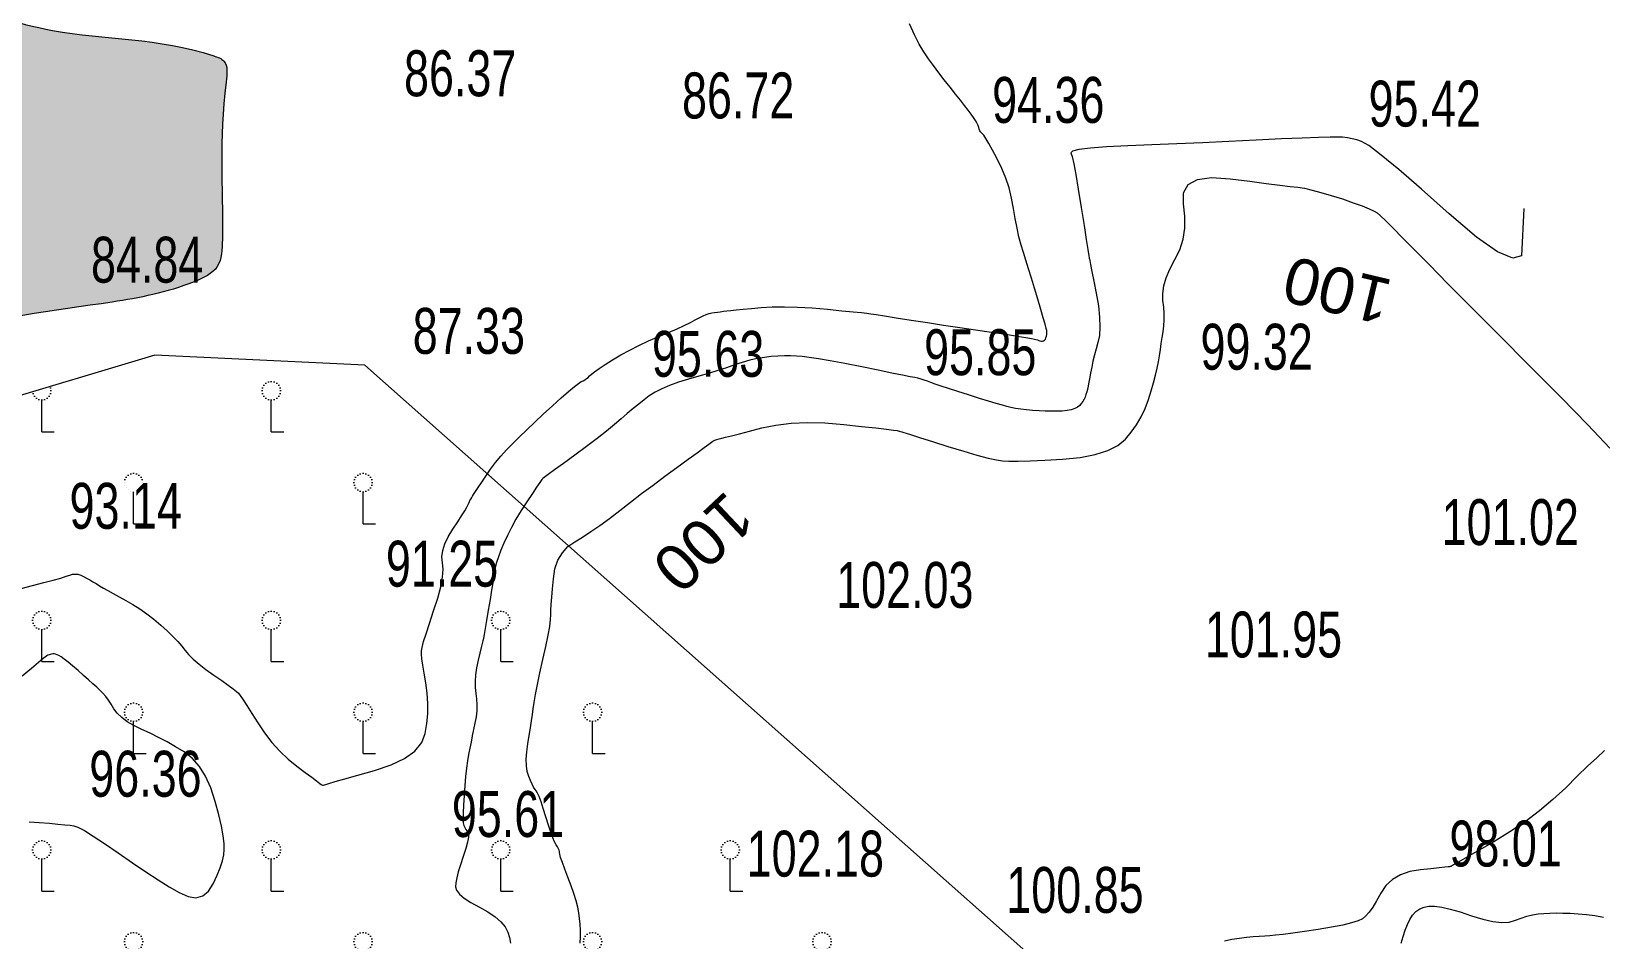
# Model space of a CAD drawing. Header units: metres. Extents: x 431006 to 434411, y 2469261 to 2473208.
# Drawn here: x 434105.1 to 434241.9, y 2471207.8 to 2471286.9 of the extents above; entities that cross this region are included whole.
import ezdxf
from ezdxf.enums import TextEntityAlignment as Align

# ---------------------------------------------------------------- set-up
doc = ezdxf.new("R2010")
doc.units = ezdxf.units.M
doc.header["$MEASUREMENT"] = 0
doc.linetypes.add('ACAD_ISO02W100', pattern=[15, 12, -3])
for name, color, linetype, lineweight in [('CAO DO', 8, 'Continuous', 18), ('mat nuoc-ks', 8, 'DUONG_MEP_NUOC', 18), ('MH_DongMuc', 8, 'Continuous', 18), ('MH_DongMuc_Con', 8, 'Continuous', 18), ('ranh gioi thuc vat-ks', 8, 'RAO_T_VAT', 18), ('thuc vat-ks', 8, 'Continuous', 18)]:
    doc.layers.add(name, color=color, linetype=linetype, lineweight=lineweight)
doc.styles.get("Standard").update_dxf_attribs({"font": 'arial.ttf'})
doc.linetypes.add('DUONG_MEP_NUOC', pattern='A,0.2,[130,ltypeshp.shx,S=0.15,R=0,X=0,Y=0.15],0.05,[130,ltypeshp.shx,S=0.15,R=0,X=0,Y=0.15],1', length=1.25)
doc.linetypes.add('RAO_T_VAT', pattern='A,0,[133,ltypeshp.shx,S=0.34,R=0,X=-0.17,Y=0],-2,[133,ltypeshp.shx,S=0.08,R=0,X=0,Y=0],-1.5,[133,ltypeshp.shx,S=0.08,R=0,X=0,Y=0],-1.5,[133,ltypeshp.shx,S=0.08,R=0,X=0,Y=0],-2', length=7)

msp = doc.modelspace()

# ---------------------------------------------------------------- hatches: boundary and pattern name
at = {"layer": 'mat nuoc-ks', "linetype": 'ACAD_ISO02W100'}
h = msp.add_hatch(dxfattribs=at)
h.set_pattern_fill('MUDST', color=8, scale=10, style=0)
edge = h.paths.add_edge_path()
edge.add_spline(control_points=[(434056.39, 2470876.06), (434060.7, 2470881.15), (434067.67, 2470887.77), (434075.38, 2470894.82), (434078.29, 2470898.08), (434078.5, 2470900.05), (434074.22, 2470903.74), (434070.02, 2470908.39), (434063.25, 2470912.09), (434060.36, 2470914.01), (434058.54, 2470915.31), (434057.37, 2470915.26), (434053.37, 2470910.83), (434047.82, 2470905.37), (434040.96, 2470896.26), (434034.52, 2470885.34), (434028.12, 2470875.39), (434021.4, 2470869.99), (434020.64, 2470867.47), (434022.93, 2470863.79), (434026.8, 2470861.09), (434030.07, 2470857.05), (434033.18, 2470856.48), (434038.31, 2470858.9), (434042.62, 2470865.1), (434050.1, 2470870.31), (434054.48, 2470873.8), (434056.39, 2470876.06)], knot_values=[0, 0, 0, 0, 20.009763, 28.496522, 31.812264, 32.634934, 34.056961, 47.398773, 52.34169, 56.880373, 57.919138, 58.920013, 60.067202, 75.171935, 82.83827, 94.080006, 113.245272, 118.096407, 119.202213, 120.695452, 130.234728, 133.935981, 135.420558, 139.361051, 149.931299, 157.663583, 166.566933, 166.566933, 166.566933, 166.566933], degree=3, periodic=0)
edge = h.paths.add_edge_path()
edge.add_spline(control_points=[(433998.34, 2470984), (433997.88, 2470986.59), (433997.54, 2470990.66), (433997.07, 2470994.66), (433996.89, 2470996.62), (433996.02, 2470996.98), (433995.25, 2470997.38), (433993.27, 2470997.08), (433991.95, 2470994.76), (433989.99, 2470993.2), (433988.59, 2470991.76), (433986.64, 2470991.84), (433984.97, 2470992.42), (433983.47, 2470992.75), (433981.97, 2470992.45), (433980.91, 2470991.19), (433980.46, 2470989.52), (433980.87, 2470987.09), (433983.94, 2470984.66), (433987.31, 2470981.8), (433990.17, 2470977.71), (433993.37, 2470974.79), (433996.54, 2470973.09), (433997.61, 2470971.33), (433998.61, 2470971.21), (433999.25, 2470974.22), (433998.9, 2470977.94), (433998.67, 2470982.2), (433998.34, 2470984)], knot_values=[0, 0, 0, 0, 7.898413, 11.980983, 12.595619, 13.384618, 14.519123, 15.204529, 19.114358, 21.549325, 22.943216, 24.864766, 26.880378, 28.361754, 29.397192, 31.306819, 32.90604, 34.525548, 38.378266, 43.948563, 47.965276, 53.211964, 56.802718, 58.660658, 58.949312, 59.428575, 66.27794, 71.758229, 71.758229, 71.758229, 71.758229], degree=3, periodic=0)
edge = h.paths.add_edge_path()
edge.add_spline(control_points=[(434015.58, 2470932.28), (434016.19, 2470934.55), (434017.31, 2470937.08), (434018.69, 2470940.31), (434016.95, 2470944.35), (434012.27, 2470945.72), (434010.06, 2470949.78), (434010.2, 2470954.12), (434003.38, 2470957.19), (433998.63, 2470959.9), (433995.45, 2470962.25), (433993.77, 2470962.1), (433991.4, 2470961.37), (433986.2, 2470959.85), (433984.22, 2470950.34), (433980.83, 2470943.22), (433979.91, 2470937.67), (433979.65, 2470935.53), (433981.11, 2470933.13), (433987.22, 2470933.12), (433993.4, 2470928.97), (434001.02, 2470926.99), (434006.71, 2470925.31), (434009.82, 2470923.68), (434011.86, 2470923.32), (434013.73, 2470925.89), (434014.09, 2470929.05), (434015.43, 2470931.72), (434015.58, 2470932.28)], knot_values=[0, 0, 0, 0, 7.037138, 8.540689, 10.066094, 19.353521, 21.262011, 23.549816, 31.677392, 39.432635, 41.459333, 42.98226, 44.252344, 48.986923, 58.048998, 69.915463, 73.343685, 74.976207, 76.172976, 81.255909, 90.963928, 98.526181, 104.749253, 108.451962, 109.528832, 110.237946, 117.321837, 119.074703, 119.074703, 119.074703, 119.074703], degree=3, periodic=0)
edge = h.paths.add_edge_path()
edge.add_spline(control_points=[(434073.27, 2471050.29), (434077.09, 2471050.41), (434084.82, 2471047.65), (434095.02, 2471044.56), (434098.83, 2471036.82), (434104.42, 2471035.93), (434108.23, 2471038.02), (434109.29, 2471041.24), (434111.71, 2471046.39), (434100.44, 2471056.36), (434091.82, 2471065.69), (434083.28, 2471075.88), (434082.53, 2471082.24), (434078.21, 2471085.27), (434073.32, 2471086.55), (434066.7, 2471085.03), (434066.16, 2471078.43), (434062.77, 2471074.37), (434059.24, 2471069.4), (434052.69, 2471068.32), (434046.56, 2471069.43), (434040.94, 2471067.41), (434039.69, 2471059.85), (434040.56, 2471053.4), (434040.94, 2471046.31), (434043.63, 2471044.12), (434046.73, 2471043.35), (434052.02, 2471046.81), (434061.46, 2471046.93), (434069.02, 2471050.15), (434073.27, 2471050.29)], knot_values=[0, 0, 0, 0, 11.467837, 24.480189, 29.729826, 35.677393, 39.106587, 41.782919, 45.648004, 55.005315, 78.961113, 88.637602, 93.347393, 96.96718, 103.517045, 108.632691, 114.51861, 120.699417, 124.580247, 132.367028, 138.35551, 144.051435, 147.356029, 159.962597, 164.809523, 166.978072, 169.976269, 173.689732, 184.908665, 197.65808, 197.65808, 197.65808, 197.65808], degree=3, periodic=0)
edge = h.paths.add_edge_path()
edge.add_spline(control_points=[(434008.74, 2471222.31), (434010.41, 2471222.12), (434012.88, 2471221.73), (434016.11, 2471221.35), (434018.49, 2471222.1), (434023.16, 2471223.1), (434023.64, 2471230.11), (434025.18, 2471234.84), (434025.32, 2471238.39), (434022.27, 2471240.68), (434018.09, 2471240.71), (434014.18, 2471242.15), (434009.86, 2471242.46), (434005.33, 2471236.74), (434002, 2471231.68), (433999.79, 2471226.94), (434000.58, 2471224.65), (434003.94, 2471223.31), (434006.63, 2471222.55), (434008.74, 2471222.31)], knot_values=[0, 0, 0, 0, 5.041484, 7.570217, 9.530986, 12.566877, 20.932328, 26.092091, 28.861183, 30.349207, 36.898135, 40.832875, 42.910771, 49.406382, 59.842853, 62.647657, 64.262849, 66.476836, 72.85631, 72.85631, 72.85631, 72.85631], degree=3, periodic=0)
edge = h.paths.add_edge_path()
edge.add_spline(control_points=[(434015.31, 2471164.1), (434015.63, 2471167.17), (434016.45, 2471171.94), (434016.46, 2471176.69), (434017.06, 2471179.02), (434016.17, 2471179.77), (434012.68, 2471178.9), (434008.77, 2471179.45), (434004.91, 2471178.97), (434002.87, 2471178.78), (434001.17, 2471175.25), (434002.66, 2471169.54), (434000.86, 2471163), (433999.68, 2471157.58), (434000.51, 2471154.26), (434001.05, 2471151.9), (434003.23, 2471150.45), (434005.96, 2471150.25), (434008.86, 2471150.18), (434010.8, 2471150.79), (434012.35, 2471152.85), (434013.76, 2471155.83), (434014.71, 2471159.87), (434015.16, 2471162.7), (434015.31, 2471164.1)], knot_values=[0, 0, 0, 0, 9.261347, 14.03626, 15.146435, 15.559221, 17.281645, 24.925453, 27.576104, 29.281534, 30.45276, 38.517849, 45.993814, 50.657086, 54.795662, 56.306328, 57.572772, 62.250957, 64.279464, 66.327441, 68.019926, 71.803614, 76.192992, 80.412352, 80.412352, 80.412352, 80.412352], degree=3, periodic=0)
edge = h.paths.add_edge_path()
edge.add_spline(control_points=[(434032.83, 2471211.04), (434030.15, 2471213.29), (434027.33, 2471216.39), (434023.19, 2471221), (434018.94, 2471219.23), (434013.53, 2471220.25), (434007.36, 2471220.23), (434002.4, 2471220.83), (433999.36, 2471221.4), (433997.05, 2471222.24), (433994.73, 2471221.04), (433993.43, 2471214.71), (433995.08, 2471206.02), (433997.04, 2471195.54), (433998.31, 2471187.54), (434001.74, 2471183.62), (434006.41, 2471181.2), (434012.98, 2471182.84), (434020.26, 2471182.99), (434026.72, 2471182.68), (434031.05, 2471183.87), (434036.95, 2471183.79), (434035.26, 2471191.05), (434038.31, 2471195.49), (434040.36, 2471198.96), (434041.23, 2471204.34), (434036.44, 2471207.65), (434033.74, 2471210.29), (434032.83, 2471211.04)], knot_values=[0, 0, 0, 0, 10.500509, 13.864646, 15.997152, 23.140686, 30.168007, 34.496375, 38.054974, 39.542872, 41.635428, 44.873842, 57.689377, 68.244817, 77.139108, 81.164381, 83.369357, 92.601001, 99.877832, 105.630928, 111.567197, 113.927454, 121.286352, 126.034104, 130.554557, 133.288979, 141.471725, 145.007988, 145.007988, 145.007988, 145.007988], degree=3, periodic=0)
edge = h.paths.add_edge_path()
edge.add_spline(control_points=[(434097.45, 2471289.64), (434093, 2471290.96), (434087.25, 2471293.03), (434080.95, 2471295.4), (434078.63, 2471296.67), (434076.49, 2471296.44), (434071.75, 2471291.83), (434070.68, 2471283.79), (434066.61, 2471277.36), (434065.4, 2471273.97), (434067.05, 2471269.16), (434072.79, 2471264.86), (434077.58, 2471259.27), (434081.77, 2471255.83), (434086.03, 2471255.67), (434091.01, 2471257.1), (434099.19, 2471261.87), (434109.59, 2471262.77), (434117.62, 2471264.28), (434121.69, 2471266.16), (434121.88, 2471272.98), (434121.39, 2471277.75), (434122.31, 2471284.33), (434116.43, 2471286.37), (434108.35, 2471285.97), (434100.61, 2471288.71), (434097.45, 2471289.64)], knot_values=[0, 0, 0, 0, 13.913632, 18.223754, 20.38512, 21.593466, 24.388433, 39.083745, 44.483041, 47.472157, 49.312566, 59.233588, 67.906333, 71.922459, 74.779848, 80.255948, 87.300784, 102.968069, 110.330919, 112.751167, 115.130964, 128.869631, 130.712112, 131.701939, 145.916221, 155.783099, 155.783099, 155.783099, 155.783099], degree=3, periodic=0)
edge = h.paths.add_edge_path()
edge.add_spline(control_points=[(433940.38, 2471152.92), (433938.35, 2471153.12), (433934.03, 2471156.06), (433931.01, 2471162.33), (433927.21, 2471167.05), (433925.1, 2471170.3), (433923.21, 2471171.7), (433920.88, 2471171.37), (433917.92, 2471170.12), (433919.55, 2471165.82), (433922.28, 2471160.41), (433925.64, 2471153.01), (433925.43, 2471145.61), (433923.52, 2471141.2), (433923.19, 2471137.17), (433927.29, 2471132.8), (433934.25, 2471131.46), (433943.58, 2471127.29), (433949.93, 2471121.62), (433956.68, 2471117.81), (433961.03, 2471117.32), (433964.2, 2471117.14), (433966.16, 2471118.78), (433968.09, 2471121.94), (433969.28, 2471129.49), (433967.5, 2471137.91), (433966.13, 2471144.26), (433965.61, 2471147.1), (433963.4, 2471148.3), (433957.05, 2471148.59), (433948.35, 2471148), (433942.67, 2471152.7), (433940.38, 2471152.92)], knot_values=[0, 0, 0, 0, 6.128408, 14.140233, 20.88635, 24.118871, 25.898147, 27.414919, 31.193805, 32.748087, 39.907785, 50.436119, 56.22504, 61.424079, 65.075296, 67.258197, 78.608524, 85.410951, 97.811196, 104.029815, 108.075099, 111.011612, 113.060532, 115.339397, 122.070495, 135.261407, 140.546611, 142.291722, 143.228595, 147.736436, 161.196091, 168.103098, 168.103098, 168.103098, 168.103098], degree=3, periodic=0)
edge = h.paths.add_edge_path()
edge.add_spline(control_points=[(433917.11, 2471213.64), (433914.42, 2471220.59), (433908.6, 2471231.02), (433902.61, 2471242.62), (433896.69, 2471246.57), (433892.7, 2471245.24), (433888, 2471245.32), (433886.15, 2471241.15), (433885.24, 2471236.56), (433886.12, 2471229.95), (433889.68, 2471222.58), (433890.79, 2471214.48), (433891.42, 2471206.11), (433888.37, 2471198.09), (433888.26, 2471188.72), (433891.85, 2471179.76), (433897.01, 2471173.62), (433900.23, 2471169.19), (433902.44, 2471167.64), (433907.96, 2471166.78), (433914.25, 2471174.2), (433921.51, 2471177.98), (433926.3, 2471180.02), (433927.29, 2471183.1), (433926.03, 2471189.48), (433922.67, 2471199.89), (433918.98, 2471208.81), (433917.11, 2471213.64)], knot_values=[0, 0, 0, 0, 22.37357, 35.861333, 38.71548, 42.335652, 47.901269, 51.089993, 54.827402, 62.152132, 70.432611, 79.210889, 86.53631, 95.267494, 104.490757, 113.963633, 123.529435, 128.481794, 130.308906, 131.41376, 144.880713, 154.122421, 157.641727, 159.22942, 163.380113, 176.733948, 192.258739, 192.258739, 192.258739, 192.258739], degree=3, periodic=0)
edge = h.paths.add_edge_path()
edge.add_spline(control_points=[(433879.53, 2471270.48), (433880.2, 2471267.47), (433881.42, 2471263.04), (433883.98, 2471258.22), (433888.68, 2471254.38), (433896.1, 2471257.4), (433902.76, 2471257.81), (433906.83, 2471257.36), (433910.18, 2471259.07), (433910.25, 2471265.62), (433912.89, 2471270.72), (433913.47, 2471276.3), (433908.96, 2471281.23), (433902.67, 2471284.02), (433894.41, 2471287.82), (433886.89, 2471286.52), (433881.07, 2471284.94), (433877.5, 2471282.31), (433877.68, 2471278.92), (433878.21, 2471274.96), (433879.16, 2471272.15), (433879.53, 2471270.48)], knot_values=[0, 0, 0, 0, 9.257587, 13.689247, 16.197196, 26.705078, 33.853121, 36.860758, 38.70472, 44.378125, 53.727831, 56.903403, 60.097246, 72.572156, 77.708984, 86.919602, 94.338417, 95.92173, 99.648068, 103.204489, 108.346454, 108.346454, 108.346454, 108.346454], degree=3, periodic=0)
edge = h.paths.add_edge_path()
edge.add_spline(control_points=[(433902.76, 2471310.01), (433902.02, 2471313.6), (433901.58, 2471318.55), (433899.84, 2471324.73), (433895.36, 2471328.24), (433886.27, 2471326.17), (433877.79, 2471324.22), (433868.42, 2471320.66), (433868.09, 2471310.41), (433869.25, 2471302.66), (433871.38, 2471295.64), (433874.6, 2471292.54), (433883.54, 2471293.41), (433892.2, 2471294.35), (433899.84, 2471295.54), (433902.74, 2471296.39), (433905.85, 2471298.69), (433903.38, 2471304.38), (433903.12, 2471308.25), (433902.76, 2471310.01)], knot_values=[0, 0, 0, 0, 10.983396, 15.034252, 18.764263, 26.760805, 40.455765, 47.469767, 52.961466, 68.396339, 72.208056, 74.456432, 81.194823, 96.683352, 101.925528, 104.208783, 105.738411, 112.878442, 118.285575, 118.285575, 118.285575, 118.285575], degree=3, periodic=0)
edge = h.paths.add_edge_path()
edge.add_spline(control_points=[(433850.76, 2471339.5), (433852.77, 2471335.95), (433855.95, 2471331.03), (433860.43, 2471326.53), (433862.76, 2471324.43), (433868.14, 2471323.99), (433874.53, 2471327.65), (433882.45, 2471327.97), (433887.58, 2471334.22), (433880.74, 2471345.08), (433877.14, 2471354.29), (433872.81, 2471361.05), (433868.76, 2471363.39), (433862.11, 2471362.02), (433855.91, 2471357.9), (433850.65, 2471353.87), (433848.11, 2471350.37), (433846.96, 2471345.44), (433849.41, 2471341.89), (433850.76, 2471339.5)], knot_values=[0, 0, 0, 0, 12.240467, 17.287798, 19.232259, 21.367663, 32.74836, 40.898568, 43.265926, 55.610526, 71.266069, 75.969836, 79.073793, 84.676761, 94.9067, 101.557866, 104.347862, 107.760428, 115.997377, 115.997377, 115.997377, 115.997377], degree=3, periodic=0)
edge = h.paths.add_edge_path()
edge.add_spline(control_points=[(433990.6, 2471120.44), (433993.4, 2471120.28), (433997.24, 2471119.22), (434001.35, 2471120.45), (434003.67, 2471120.68), (434006.1, 2471125.97), (434002.39, 2471132), (434002.38, 2471138.57), (434002.28, 2471141.73), (434000.12, 2471144.55), (433994.44, 2471142.89), (433989.21, 2471143.72), (433983.43, 2471142.88), (433979.87, 2471142.51), (433976.69, 2471141.71), (433974.92, 2471137.07), (433976.84, 2471131.2), (433975.83, 2471125.21), (433976.59, 2471122.41), (433978.11, 2471120.72), (433983.29, 2471120.62), (433987.4, 2471120.61), (433990.6, 2471120.44)], knot_values=[0, 0, 0, 0, 8.403481, 11.206748, 13.016111, 14.851196, 26.970702, 31.516115, 34.757497, 36.113769, 41.555795, 49.292302, 52.845512, 58.743784, 60.576324, 61.828941, 72.750922, 78.183842, 79.654138, 81.320043, 84.574078, 94.185551, 94.185551, 94.185551, 94.185551], degree=3, periodic=0)
h.paths.add_polyline_path([(434043.06, 2470880.91), (434051.01, 2470880.91), (434051.01, 2470889.74), (434043.06, 2470889.74)], flags=24)
h.paths.add_polyline_path([(433987.34, 2470982.3), (433995.29, 2470982.3), (433995.29, 2470991.13), (433987.34, 2470991.13)], flags=24)
h.paths.add_polyline_path([(433995.14, 2470938.12), (434003.09, 2470938.12), (434003.09, 2470946.95), (433995.14, 2470946.95)], flags=24)
h.paths.add_polyline_path([(434068.15, 2471058.86), (434076.1, 2471058.86), (434076.1, 2471067.69), (434068.15, 2471067.69)], flags=24)
h.paths.add_polyline_path([(434004.61, 2471161.19), (434012.57, 2471161.19), (434012.57, 2471170.02), (434004.61, 2471170.02)], flags=24)
h.paths.add_polyline_path([(434087.84, 2471270.56), (434095.79, 2471270.56), (434095.79, 2471279.4), (434087.84, 2471279.4)], flags=24)
h.paths.add_polyline_path([(434011.43, 2471197.6), (434019.39, 2471197.6), (434019.39, 2471206.43), (434011.43, 2471206.43)], flags=24)
h.paths.add_polyline_path([(434008.85, 2471227.6), (434016.8, 2471227.6), (434016.8, 2471236.44), (434008.85, 2471236.44)], flags=24)
h.paths.add_polyline_path([(433902.83, 2471200.27), (433910.78, 2471200.27), (433910.78, 2471209.11), (433902.83, 2471209.11)], flags=24)
h.paths.add_polyline_path([(433891.71, 2471265.35), (433899.66, 2471265.35), (433899.66, 2471274.18), (433891.71, 2471274.18)], flags=24)
h.paths.add_polyline_path([(433883.33, 2471303.64), (433891.28, 2471303.64), (433891.28, 2471312.48), (433883.33, 2471312.48)], flags=24)
h.paths.add_polyline_path([(433865.26, 2471337.33), (433873.21, 2471337.33), (433873.21, 2471346.16), (433865.26, 2471346.16)], flags=24)
h.paths.add_polyline_path([(433985.47, 2471127.17), (433993.43, 2471127.17), (433993.43, 2471136.01), (433985.47, 2471136.01)], flags=24)
h.paths.add_polyline_path([(433941.73, 2471136.94), (433949.68, 2471136.94), (433949.68, 2471145.78), (433941.73, 2471145.78)], flags=24)
at = {"layer": 'thuc vat-ks'}
h = msp.add_hatch(dxfattribs=at)
h.set_pattern_fill('217B', color=8, scale=20, style=0, pattern_type=2)
h.set_pattern_definition([(0, (14.8, 7.6), (0, 20), [0, -20]), (0, (14.76, 7.848), (0, 20), [0, -20]), (0, (14.648, 8.07), (0, 20), [0, -20]), (0, (14.47, 8.248), (0, 20), [0, -20]), (0, (14.248, 8.36), (0, 20), [0, -20]), (0, (14, 8.4), (0, 20), [0, -20]), (0, (13.752, 8.36), (0, 20), [0, -20]), (0, (13.53, 8.248), (0, 20), [0, -20]), (0, (13.352, 8.07), (0, 20), [0, -20]), (0, (13.24, 7.848), (0, 20), [0, -20]), (0, (13.2, 7.6), (0, 20), [0, -20]), (0, (13.24, 7.352), (0, 20), [0, -20]), (0, (13.352, 7.13), (0, 20), [0, -20]), (0, (13.53, 6.952), (0, 20), [0, -20]), (0, (13.752, 6.84), (0, 20), [0, -20]), (0, (14, 6.8), (0, 20), [0, -20]), (0, (14.248, 6.84), (0, 20), [0, -20]), (0, (14.47, 6.952), (0, 20), [0, -20]), (0, (14.648, 7.13), (0, 20), [0, -20]), (0, (14.76, 7.352), (0, 20), [0, -20]), (0, (6.76, 15.352), (0, 20), [0, -20]), (0, (6.648, 15.13), (0, 20), [0, -20]), (0, (6.47, 14.952), (0, 20), [0, -20]), (0, (6.248, 14.84), (0, 20), [0, -20]), (0, (6, 14.8), (0, 20), [0, -20]), (0, (5.752, 14.84), (0, 20), [0, -20]), (0, (5.53, 14.952), (0, 20), [0, -20]), (0, (5.352, 15.13), (0, 20), [0, -20]), (0, (5.24, 15.352), (0, 20), [0, -20]), (0, (5.2, 15.6), (0, 20), [0, -20]), (0, (5.24, 15.848), (0, 20), [0, -20]), (0, (5.352, 16.07), (0, 20), [0, -20]), (0, (5.53, 16.248), (0, 20), [0, -20]), (0, (5.752, 16.36), (0, 20), [0, -20]), (0, (6, 16.4), (0, 20), [0, -20]), (0, (6.248, 16.36), (0, 20), [0, -20]), (0, (6.47, 16.248), (0, 20), [0, -20]), (0, (6.648, 16.07), (0, 20), [0, -20]), (0, (6.76, 15.848), (0, 20), [0, -20]), (0, (6.8, 15.6), (0, 20), [0, -20]), (0, (14, 4), (0, 20), [1.086, -18.914]), (0, (6, 12), (0, 20), [1.086, -18.914]), (90, (14, 4), (-20, 1e-15), [2.8, -17.2]), (90, (6, 12), (-20, 1e-15), [2.8, -17.2])])
h.paths.add_polyline_path([(434204.11, 2471195.81), (434134.17, 2471257.84), (434115.86, 2471258.71), (434087.54, 2471250.22), (434063.85, 2471220.88), (434047.61, 2471188.82), (434039.95, 2471148.09), (434049.8, 2471133.24), (434042.14, 2471113.84), (434033.92, 2471092.79), (434035.29, 2471075.02), (434045.97, 2471066), (434064.85, 2471093.34), (434071.15, 2471101.81), (434081.82, 2471092.79), (434096.6, 2471068.46), (434111.1, 2471062.17), (434120.68, 2471069.01), (434124.79, 2471082.13), (434119.04, 2471108.64), (434117.12, 2471132.15), (434122.87, 2471139.8), (434134.91, 2471129.69), (434139.57, 2471114.38), (434145.86, 2471107.82), (434169.95, 2471122.86), (434189.68, 2471145.95), (434200.9, 2471182.58)])

# ---------------------------------------------------------------- linework, layer by layer
at = {"layer": 'mat nuoc-ks', "color": 8, "lineweight": 0, "start_tangent": (-0.959013, 0.283363), "end_tangent": (-0.959013, 0.283363)}
msp.add_spline([(434097.45, 2471289.64), (434084.29, 2471294.15), (434080.3, 2471295.79), (434078.28, 2471296.55), (434077.08, 2471296.42), (434074.86, 2471294.72), (434068.85, 2471281.31), (434066.38, 2471276.5), (434065.69, 2471273.6), (434066.2, 2471271.83), (434072.77, 2471264.4), (434078.91, 2471258.27), (434082.26, 2471256.06), (434085.11, 2471255.81), (434090.42, 2471257.13), (434096.81, 2471260.1), (434112.14, 2471263.33), (434119.29, 2471265.1), (434121.31, 2471266.43), (434121.75, 2471268.77), (434122.07, 2471282.5), (434121.88, 2471284.33), (434121, 2471284.78), (434106.95, 2471286.99), (434097.45, 2471289.64)], degree=3, dxfattribs=at)
at = {"layer": 'MH_DongMuc_Con', "color": 8, "lineweight": 0}
for points, elevation in [([(434104.22, 2471238.38), (434105.19, 2471238.63), (434106.19, 2471238.89), (434107.01, 2471239.1), (434107.66, 2471239.29), (434108.14, 2471239.44), (434108.45, 2471239.55), (434108.68, 2471239.62), (434108.91, 2471239.64), (434109.16, 2471239.62), (434109.4, 2471239.55), (434109.66, 2471239.43), (434109.92, 2471239.29), (434110.19, 2471239.13), (434110.47, 2471238.97), (434110.75, 2471238.8), (434111.05, 2471238.62), (434111.39, 2471238.42), (434111.78, 2471238.19), (434112.24, 2471237.94), (434112.76, 2471237.65), (434113.34, 2471237.34), (434113.96, 2471236.99), (434114.57, 2471236.6), (434115.17, 2471236.17), (434115.78, 2471235.7), (434116.38, 2471235.19), (434116.95, 2471234.68), (434117.44, 2471234.2), (434117.87, 2471233.76), (434118.22, 2471233.36), (434118.51, 2471232.99), (434118.81, 2471232.63), (434119.21, 2471232.23), (434119.72, 2471231.8), (434120.32, 2471231.33), (434121.02, 2471230.83), (434121.7, 2471230.36), (434122.26, 2471229.96), (434122.69, 2471229.64), (434122.99, 2471229.4), (434123.16, 2471229.25), (434123.31, 2471229.05), (434123.55, 2471228.69), (434123.89, 2471228.18), (434124.32, 2471227.5), (434124.84, 2471226.67), (434125.43, 2471225.79), (434126.07, 2471224.97), (434126.75, 2471224.21), (434127.47, 2471223.52), (434128.25, 2471222.9), (434128.97, 2471222.36), (434129.54, 2471221.93), (434129.96, 2471221.61), (434130.24, 2471221.4), (434130.36, 2471221.3), (434130.42, 2471221.26), (434130.49, 2471221.25), (434130.57, 2471221.25), (434130.66, 2471221.27), (434130.76, 2471221.31), (434131.02, 2471221.4), (434131.57, 2471221.56), (434132.42, 2471221.81), (434133.57, 2471222.13), (434135.01, 2471222.53), (434136.46, 2471223.02), (434137.63, 2471223.58), (434138.51, 2471224.22), (434139.12, 2471224.95), (434139.43, 2471225.76), (434139.58, 2471226.61), (434139.65, 2471227.47), (434139.66, 2471228.35), (434139.6, 2471229.25), (434139.47, 2471230.15), (434139.33, 2471230.99), (434139.22, 2471231.69), (434139.14, 2471232.25), (434139.1, 2471232.67), (434139.1, 2471232.94), (434139.15, 2471233.25), (434139.29, 2471233.75), (434139.5, 2471234.44), (434139.79, 2471235.34), (434140.16, 2471236.43), (434140.52, 2471237.54), (434140.78, 2471238.52), (434140.93, 2471239.36), (434140.99, 2471240.06), (434140.94, 2471240.62), (434140.89, 2471241.14), (434140.96, 2471241.68), (434141.14, 2471242.27), (434141.43, 2471242.89), (434141.84, 2471243.56), (434142.26, 2471244.19), (434142.6, 2471244.72), (434142.87, 2471245.14), (434143.06, 2471245.47), (434143.18, 2471245.7), (434143.25, 2471245.87), (434143.33, 2471246.03), (434143.4, 2471246.17), (434143.48, 2471246.3), (434143.55, 2471246.41), (434143.65, 2471246.57), (434143.82, 2471246.83), (434144.05, 2471247.18), (434144.35, 2471247.63), (434144.7, 2471248.17), (434145.11, 2471248.76), (434145.55, 2471249.34), (434146.02, 2471249.91), (434146.52, 2471250.47), (434147.06, 2471251.02), (434147.64, 2471251.59), (434148.28, 2471252.2), (434148.97, 2471252.86), (434149.72, 2471253.56), (434150.52, 2471254.3), (434151.29, 2471254.99), (434151.92, 2471255.55), (434152.43, 2471255.97), (434152.8, 2471256.25), (434153.03, 2471256.4), (434153.2, 2471256.48), (434153.35, 2471256.57), (434153.49, 2471256.67), (434153.62, 2471256.77), (434153.74, 2471256.89), (434153.91, 2471257.04), (434154.19, 2471257.26), (434154.6, 2471257.54), (434155.12, 2471257.88), (434155.76, 2471258.29), (434156.48, 2471258.73), (434157.25, 2471259.15), (434158.05, 2471259.55), (434158.89, 2471259.95), (434159.78, 2471260.33), (434160.63, 2471260.68), (434161.38, 2471261.01), (434162.01, 2471261.3), (434162.54, 2471261.55), (434162.96, 2471261.77), (434163.31, 2471261.96), (434163.64, 2471262.12), (434163.93, 2471262.24), (434164.19, 2471262.33), (434164.42, 2471262.38), (434164.65, 2471262.42), (434164.89, 2471262.46), (434165.15, 2471262.49), (434165.42, 2471262.53), (434165.71, 2471262.57), (434166.06, 2471262.61), (434166.54, 2471262.66), (434167.15, 2471262.71), (434167.87, 2471262.78), (434168.72, 2471262.85), (434169.68, 2471262.91), (434170.73, 2471262.92), (434171.88, 2471262.89), (434173.14, 2471262.82), (434174.49, 2471262.7), (434175.75, 2471262.58), (434176.74, 2471262.48), (434177.46, 2471262.41), (434177.91, 2471262.36), (434178.09, 2471262.34), (434178.27, 2471262.31), (434178.73, 2471262.24), (434179.47, 2471262.12), (434180.48, 2471261.96), (434181.77, 2471261.76), (434183.2, 2471261.54), (434184.61, 2471261.32), (434186.01, 2471261.11), (434187.4, 2471260.9), (434188.78, 2471260.7), (434190.03, 2471260.52), (434191.03, 2471260.36), (434191.78, 2471260.24), (434192.28, 2471260.16), (434192.53, 2471260.1), (434192.65, 2471260.06), (434192.78, 2471260.03), (434192.9, 2471259.99), (434193.01, 2471259.96), (434193.13, 2471259.93), (434193.24, 2471259.91), (434193.33, 2471259.94), (434193.41, 2471260), (434193.48, 2471260.09), (434193.53, 2471260.22), (434193.57, 2471260.37), (434193.6, 2471260.5), (434193.61, 2471260.63), (434193.61, 2471260.74), (434193.6, 2471260.85), (434193.55, 2471261.04), (434193.45, 2471261.41), (434193.29, 2471261.96), (434193.08, 2471262.68), (434192.81, 2471263.58), (434192.53, 2471264.53), (434192.26, 2471265.42), (434192.01, 2471266.23), (434191.78, 2471266.97), (434191.57, 2471267.64), (434191.37, 2471268.3), (434191.18, 2471269.01), (434191.01, 2471269.78), (434190.85, 2471270.61), (434190.71, 2471271.49), (434190.54, 2471272.39), (434190.31, 2471273.27), (434190.02, 2471274.13), (434189.68, 2471274.98), (434189.28, 2471275.82), (434188.88, 2471276.56), (434188.55, 2471277.15), (434188.3, 2471277.59), (434188.11, 2471277.88), (434187.98, 2471278.01), (434187.9, 2471278.07), (434187.83, 2471278.16), (434187.77, 2471278.26), (434187.72, 2471278.39), (434187.67, 2471278.55), (434187.62, 2471278.72), (434187.52, 2471278.93), (434187.39, 2471279.16), (434187.22, 2471279.42), (434187.01, 2471279.7), (434186.75, 2471280.04), (434186.44, 2471280.44), (434186.07, 2471280.91), (434185.65, 2471281.45), (434185.17, 2471282.05), (434184.67, 2471282.69), (434184.19, 2471283.31), (434183.74, 2471283.93), (434183.3, 2471284.53), (434182.88, 2471285.12), (434182.48, 2471285.79), (434182.07, 2471286.61), (434181.65, 2471287.58)], 94), ([(434235.17, 2471271.48), (434234.99, 2471267.35), (434234.21, 2471267.16), (434232.9, 2471267.71), (434231.05, 2471268.99), (434228.67, 2471271.01), (434226.25, 2471273.17), (434224.28, 2471274.88), (434222.75, 2471276.14), (434221.67, 2471276.96), (434221.04, 2471277.33), (434220.63, 2471277.46), (434220.22, 2471277.56), (434219.8, 2471277.64), (434219.37, 2471277.69), (434218.94, 2471277.71), (434218.31, 2471277.71), (434217.28, 2471277.68), (434215.86, 2471277.62), (434214.05, 2471277.54), (434211.84, 2471277.44), (434209.47, 2471277.32), (434207.17, 2471277.21), (434204.93, 2471277.11), (434202.77, 2471277.02), (434200.67, 2471276.93), (434198.82, 2471276.85), (434197.4, 2471276.74), (434196.41, 2471276.62), (434195.85, 2471276.49), (434195.71, 2471276.33), (434195.82, 2471276.02), (434195.96, 2471275.38), (434196.13, 2471274.43), (434196.35, 2471273.16), (434196.6, 2471271.57), (434196.85, 2471270), (434197.04, 2471268.78), (434197.18, 2471267.9), (434197.26, 2471267.37), (434197.29, 2471267.18), (434197.3, 2471267.16), (434197.3, 2471267.15), (434197.31, 2471267.13), (434197.31, 2471267.11), (434197.32, 2471267.09), (434197.35, 2471266.95), (434197.42, 2471266.59), (434197.54, 2471265.99), (434197.7, 2471265.16), (434197.91, 2471264.1), (434198.1, 2471262.99), (434198.21, 2471262.01), (434198.24, 2471261.15), (434198.19, 2471260.42), (434198.06, 2471259.81), (434197.9, 2471259.26), (434197.76, 2471258.72), (434197.63, 2471258.19), (434197.52, 2471257.66), (434197.42, 2471257.13), (434197.33, 2471256.64), (434197.25, 2471256.2), (434197.17, 2471255.83), (434197.09, 2471255.52), (434197.02, 2471255.27), (434196.94, 2471255.06), (434196.85, 2471254.86), (434196.74, 2471254.67), (434196.61, 2471254.49), (434196.47, 2471254.32), (434196.29, 2471254.17), (434196.04, 2471254.05), (434195.74, 2471253.95), (434195.37, 2471253.88), (434194.95, 2471253.84), (434194.48, 2471253.82), (434193.98, 2471253.82), (434193.47, 2471253.83), (434192.93, 2471253.85), (434192.37, 2471253.89), (434191.83, 2471253.95), (434191.33, 2471254), (434190.88, 2471254.07), (434190.48, 2471254.15), (434190.13, 2471254.23), (434189.73, 2471254.34), (434189.2, 2471254.49), (434188.53, 2471254.7), (434187.73, 2471254.94), (434186.78, 2471255.24), (434185.84, 2471255.54), (434185.04, 2471255.79), (434184.39, 2471256.01), (434183.88, 2471256.19), (434183.51, 2471256.32), (434183.22, 2471256.43), (434182.93, 2471256.53), (434182.65, 2471256.62), (434182.37, 2471256.69), (434182.1, 2471256.75), (434181.7, 2471256.83), (434181.04, 2471256.97), (434180.11, 2471257.15), (434178.92, 2471257.39), (434177.47, 2471257.68), (434175.99, 2471257.97), (434174.73, 2471258.2), (434173.7, 2471258.38), (434172.88, 2471258.51), (434172.29, 2471258.58), (434171.79, 2471258.62), (434171.28, 2471258.64), (434170.74, 2471258.64), (434170.17, 2471258.62), (434169.59, 2471258.58), (434168.99, 2471258.51), (434168.36, 2471258.4), (434167.72, 2471258.26), (434167.06, 2471258.08), (434166.39, 2471257.86), (434165.68, 2471257.61), (434164.92, 2471257.37), (434164.12, 2471257.12), (434163.27, 2471256.87), (434162.38, 2471256.61), (434161.5, 2471256.35), (434160.73, 2471256.07), (434160.04, 2471255.78), (434159.46, 2471255.48), (434158.96, 2471255.16), (434158.51, 2471254.82), (434158.04, 2471254.45), (434157.55, 2471254.05), (434157.04, 2471253.62), (434156.51, 2471253.16), (434155.92, 2471252.66), (434155.22, 2471252.09), (434154.41, 2471251.45), (434153.49, 2471250.76), (434152.46, 2471250), (434151.48, 2471249.28), (434150.71, 2471248.72), (434150.15, 2471248.31), (434149.8, 2471248.06), (434149.67, 2471247.96), (434149.6, 2471247.87), (434149.42, 2471247.61), (434149.14, 2471247.21), (434148.77, 2471246.65), (434148.3, 2471245.93), (434147.8, 2471245.16), (434147.34, 2471244.41), (434146.94, 2471243.69), (434146.59, 2471243), (434146.28, 2471242.33), (434146.02, 2471241.71), (434145.81, 2471241.15), (434145.65, 2471240.65), (434145.53, 2471240.22), (434145.47, 2471239.84), (434145.41, 2471239.43), (434145.33, 2471238.88), (434145.22, 2471238.22), (434145.08, 2471237.42), (434144.93, 2471236.49), (434144.77, 2471235.6), (434144.65, 2471234.89), (434144.56, 2471234.38), (434144.5, 2471234.05), (434144.47, 2471233.92), (434144.45, 2471233.81), (434144.39, 2471233.58), (434144.31, 2471233.23), (434144.19, 2471232.74), (434144.04, 2471232.13), (434143.9, 2471231.47), (434143.81, 2471230.86), (434143.77, 2471230.28), (434143.78, 2471229.74), (434143.84, 2471229.24), (434143.91, 2471228.76), (434143.93, 2471228.25), (434143.92, 2471227.73), (434143.86, 2471227.2), (434143.76, 2471226.64), (434143.65, 2471226.09), (434143.53, 2471225.54), (434143.42, 2471224.99), (434143.31, 2471224.46), (434143.21, 2471223.93), (434143.11, 2471223.37), (434143.02, 2471222.73), (434142.94, 2471222.01), (434142.87, 2471221.21), (434142.81, 2471220.34), (434142.76, 2471219.5), (434142.74, 2471218.83), (434142.73, 2471218.31), (434142.75, 2471217.95), (434142.79, 2471217.74), (434142.84, 2471217.62), (434142.91, 2471217.5), (434142.98, 2471217.39), (434143.06, 2471217.28), (434143.15, 2471217.17), (434143.21, 2471217.01), (434143.2, 2471216.71), (434143.12, 2471216.28), (434142.96, 2471215.72), (434142.73, 2471215.02), (434142.5, 2471214.31), (434142.31, 2471213.7), (434142.18, 2471213.17), (434142.11, 2471212.74), (434142.08, 2471212.4), (434142.17, 2471212.09), (434142.41, 2471211.76), (434142.83, 2471211.41), (434143.4, 2471211.03), (434144.15, 2471210.63), (434144.9, 2471210.2), (434145.53, 2471209.78), (434146.03, 2471209.34), (434146.39, 2471208.9), (434146.62, 2471208.45), (434146.77, 2471207.98), (434146.87, 2471207.49)], 96), ([(434205.52, 2471272.86), (434205.93, 2471273.57), (434206.75, 2471274), (434207.97, 2471274.17), (434209.6, 2471274.07), (434211.3, 2471273.85), (434212.73, 2471273.67), (434213.91, 2471273.52), (434214.82, 2471273.41), (434215.48, 2471273.33), (434216.05, 2471273.24), (434216.73, 2471273.09), (434217.5, 2471272.88), (434218.38, 2471272.62), (434219.37, 2471272.31), (434220.32, 2471271.98), (434221.1, 2471271.7), (434221.71, 2471271.46), (434222.14, 2471271.25), (434222.41, 2471271.09), (434222.68, 2471270.85), (434223.14, 2471270.41), (434223.79, 2471269.77), (434224.62, 2471268.94), (434225.63, 2471267.91), (434226.92, 2471266.6), (434228.57, 2471264.93), (434230.59, 2471262.9), (434232.97, 2471260.51), (434235.71, 2471257.76), (434238.43, 2471255.01), (434240.76, 2471252.63), (434242.68, 2471250.61)], 98), ([(434152.93, 2471207.47), (434152.95, 2471208.05), (434152.95, 2471208.6), (434152.92, 2471209.13), (434152.88, 2471209.64), (434152.82, 2471210.12), (434152.72, 2471210.61), (434152.58, 2471211.17), (434152.39, 2471211.8), (434152.15, 2471212.48), (434151.87, 2471213.23), (434151.59, 2471213.94), (434151.38, 2471214.51), (434151.23, 2471214.94), (434151.15, 2471215.23), (434151.14, 2471215.38), (434151.14, 2471215.47), (434151.11, 2471215.58), (434151.05, 2471215.71), (434150.97, 2471215.87), (434150.85, 2471216.05), (434150.71, 2471216.3), (434150.55, 2471216.67), (434150.37, 2471217.16), (434150.17, 2471217.77), (434149.94, 2471218.5), (434149.72, 2471219.21), (434149.53, 2471219.8), (434149.36, 2471220.25), (434149.22, 2471220.56), (434149.1, 2471220.74), (434149, 2471220.87), (434148.88, 2471221.07), (434148.75, 2471221.32), (434148.6, 2471221.64), (434148.45, 2471222.01), (434148.32, 2471222.44), (434148.25, 2471222.94), (434148.23, 2471223.51), (434148.28, 2471224.15), (434148.38, 2471224.86), (434148.5, 2471225.58), (434148.61, 2471226.25), (434148.7, 2471226.85), (434148.78, 2471227.41), (434148.84, 2471227.9), (434148.92, 2471228.45), (434149.04, 2471229.15), (434149.21, 2471230.01), (434149.43, 2471231.02), (434149.69, 2471232.18), (434149.94, 2471233.33), (434150.14, 2471234.3), (434150.28, 2471235.08), (434150.36, 2471235.68), (434150.38, 2471236.09), (434150.39, 2471236.48), (434150.41, 2471236.98), (434150.46, 2471237.61), (434150.52, 2471238.35), (434150.6, 2471239.22), (434150.74, 2471240.09), (434151, 2471240.85), (434151.38, 2471241.49), (434151.86, 2471242.03), (434152.46, 2471242.45), (434153.14, 2471242.86), (434153.87, 2471243.33), (434154.66, 2471243.88), (434155.5, 2471244.49), (434156.39, 2471245.18), (434157.33, 2471245.91), (434158.29, 2471246.65), (434159.29, 2471247.39), (434160.32, 2471248.15), (434161.37, 2471248.93), (434162.35, 2471249.63), (434163.14, 2471250.21), (434163.74, 2471250.65), (434164.15, 2471250.95), (434164.37, 2471251.12), (434164.5, 2471251.22), (434164.66, 2471251.3), (434164.84, 2471251.37), (434165.04, 2471251.43), (434165.27, 2471251.48), (434165.6, 2471251.55), (434166.12, 2471251.68), (434166.82, 2471251.85), (434167.7, 2471252.08), (434168.77, 2471252.36), (434169.99, 2471252.61), (434171.31, 2471252.77), (434172.74, 2471252.83), (434174.27, 2471252.8), (434175.92, 2471252.67), (434177.46, 2471252.5), (434178.7, 2471252.36), (434179.63, 2471252.25), (434180.25, 2471252.18), (434180.57, 2471252.13), (434180.73, 2471252.09), (434180.86, 2471252.06), (434180.97, 2471252.03), (434181.06, 2471252.01), (434181.14, 2471251.98), (434181.34, 2471251.91), (434181.82, 2471251.76), (434182.59, 2471251.51), (434183.65, 2471251.18), (434184.98, 2471250.75), (434186.36, 2471250.33), (434187.52, 2471249.99), (434188.48, 2471249.74), (434189.22, 2471249.58), (434189.75, 2471249.5), (434190.3, 2471249.48), (434191.1, 2471249.48), (434192.14, 2471249.51), (434193.43, 2471249.57), (434194.96, 2471249.65), (434196.51, 2471249.8), (434197.83, 2471250.04), (434198.93, 2471250.39), (434199.8, 2471250.83), (434200.46, 2471251.38), (434200.97, 2471251.99), (434201.43, 2471252.64), (434201.83, 2471253.33), (434202.17, 2471254.06), (434202.46, 2471254.83), (434202.7, 2471255.59), (434202.91, 2471256.3), (434203.08, 2471256.96), (434203.22, 2471257.57), (434203.33, 2471258.13), (434203.42, 2471258.66), (434203.5, 2471259.19), (434203.58, 2471259.72), (434203.66, 2471260.23), (434203.74, 2471260.74), (434203.8, 2471261.26), (434203.83, 2471261.79), (434203.82, 2471262.34), (434203.79, 2471262.9), (434203.73, 2471263.48), (434203.71, 2471264.09), (434203.8, 2471264.74), (434204.01, 2471265.45), (434204.33, 2471266.21), (434204.77, 2471267.03), (434205.2, 2471267.89), (434205.48, 2471268.81), (434205.63, 2471269.78), (434205.64, 2471270.8), (434205.51, 2471271.89), (434205.52, 2471272.86)], 98), ([(434106.13, 2471232.27), (434105.72, 2471231.93), (434105.11, 2471231.42), (434104.29, 2471230.73)], 96), ([(434104.91, 2471218.06), (434105.78, 2471217.99), (434106.67, 2471217.92), (434107.41, 2471217.86), (434108.02, 2471217.8), (434108.48, 2471217.75), (434108.8, 2471217.71), (434109.16, 2471217.59), (434109.72, 2471217.29), (434110.5, 2471216.81), (434111.48, 2471216.17), (434112.68, 2471215.34), (434113.93, 2471214.48), (434115.08, 2471213.7), (434116.14, 2471213.01), (434117.11, 2471212.4), (434117.98, 2471211.89), (434118.76, 2471211.54), (434119.44, 2471211.44), (434120.04, 2471211.6), (434120.54, 2471212), (434120.96, 2471212.65), (434121.29, 2471213.39), (434121.56, 2471214.05), (434121.75, 2471214.65), (434121.87, 2471215.18), (434121.92, 2471215.64), (434121.91, 2471216.15), (434121.82, 2471216.82), (434121.66, 2471217.66), (434121.43, 2471218.66), (434121.13, 2471219.83), (434120.75, 2471221), (434120.29, 2471222.02), (434119.75, 2471222.88), (434119.13, 2471223.59), (434118.42, 2471224.14), (434117.67, 2471224.59), (434116.93, 2471225.02), (434116.19, 2471225.41), (434115.45, 2471225.77), (434114.72, 2471226.1), (434114.04, 2471226.43), (434113.46, 2471226.77), (434112.98, 2471227.13), (434112.59, 2471227.51), (434112.3, 2471227.9), (434112.06, 2471228.29), (434111.82, 2471228.64), (434111.58, 2471228.96), (434111.33, 2471229.25), (434111.07, 2471229.51), (434110.8, 2471229.77), (434110.47, 2471230.07), (434110.09, 2471230.42), (434109.66, 2471230.8), (434109.17, 2471231.23), (434108.7, 2471231.63), (434108.3, 2471231.97), (434107.97, 2471232.23), (434107.7, 2471232.42), (434107.51, 2471232.53), (434107.35, 2471232.6), (434107.21, 2471232.65), (434107.08, 2471232.68), (434106.96, 2471232.68), (434106.85, 2471232.67), (434106.75, 2471232.64), (434106.65, 2471232.61), (434106.55, 2471232.56), (434106.44, 2471232.5), (434106.34, 2471232.43), (434106.13, 2471232.27)], 96), ([(434242.2, 2471224.26), (434241.53, 2471223.63), (434240.74, 2471222.89), (434239.84, 2471222.02), (434238.83, 2471221.02), (434237.72, 2471219.99), (434236.54, 2471219), (434235.3, 2471218.06), (434233.97, 2471217.17), (434232.58, 2471216.32), (434231.29, 2471215.58), (434230.27, 2471214.99), (434229.53, 2471214.57), (434229.06, 2471214.3), (434228.87, 2471214.2), (434228.81, 2471214.17), (434228.77, 2471214.16), (434228.74, 2471214.14), (434228.72, 2471214.14), (434228.71, 2471214.14), (434228.6, 2471214.13), (434228.3, 2471214.1), (434227.79, 2471214.05), (434227.08, 2471213.97), (434226.18, 2471213.88), (434225.24, 2471213.72), (434224.42, 2471213.43), (434223.73, 2471213.02), (434223.16, 2471212.49), (434222.72, 2471211.84), (434222.35, 2471211.18), (434222.01, 2471210.62), (434221.69, 2471210.18), (434221.39, 2471209.84), (434221.11, 2471209.61), (434220.74, 2471209.43), (434220.17, 2471209.25), (434219.4, 2471209.06), (434218.43, 2471208.87), (434217.25, 2471208.68), (434216.06, 2471208.5), (434215.05, 2471208.36), (434214.2, 2471208.25), (434213.53, 2471208.17), (434213.03, 2471208.13), (434212.6, 2471208.1), (434212.12, 2471208.06), (434211.59, 2471208.02), (434211.01, 2471207.96), (434210.39, 2471207.89), (434209.74, 2471207.8), (434209.1, 2471207.66)], 98), ([(434224.48, 2471207.47), (434224.65, 2471208.07), (434224.84, 2471208.61), (434225.04, 2471209.11), (434225.25, 2471209.55), (434225.49, 2471209.92), (434225.78, 2471210.23), (434226.11, 2471210.46), (434226.48, 2471210.61), (434226.9, 2471210.69), (434227.4, 2471210.7), (434228.02, 2471210.62), (434228.76, 2471210.45), (434229.63, 2471210.2), (434230.61, 2471209.87), (434231.6, 2471209.56), (434232.48, 2471209.36), (434233.25, 2471209.28), (434233.91, 2471209.31), (434234.46, 2471209.47), (434234.95, 2471209.66), (434235.44, 2471209.82), (434235.93, 2471209.94), (434236.43, 2471210.03), (434236.92, 2471210.07), (434237.44, 2471210.1), (434237.99, 2471210.11), (434238.59, 2471210.1), (434239.23, 2471210.08), (434239.92, 2471210.05), (434240.63, 2471209.99), (434241.37, 2471209.89), (434242.13, 2471209.76)], 96)]:
    msp.add_lwpolyline(points, dxfattribs=dict(at, elevation=elevation))
at = {"layer": 'ranh gioi thuc vat-ks', "color": 8, "lineweight": 0, "ltscale": 3}
msp.add_lwpolyline([(434096.6, 2471068.46), (434111.1, 2471062.17), (434120.68, 2471069.01), (434124.79, 2471082.13), (434119.04, 2471108.64), (434117.12, 2471132.15), (434122.87, 2471139.8), (434134.91, 2471129.69), (434139.57, 2471114.38), (434145.86, 2471107.82), (434169.95, 2471122.86), (434189.68, 2471145.95), (434200.9, 2471182.58), (434204.11, 2471195.81), (434134.17, 2471257.84), (434115.86, 2471258.71), (434087.54, 2471250.22)], dxfattribs=at)

# ---------------------------------------------------------------- texts
at = {"layer": 'CAO DO', "color": 8, "lineweight": 0, "width": 0.7}
for s, p in [('86.37', (434137.58, 2471281.26, 86.37)), ('86.72', (434161.81, 2471279.33, 86.72)), ('94.36', (434188.84, 2471278.94, 94.36)), ('95.42', (434221.65, 2471278.62, 95.42)), ('84.84', (434110.3, 2471265.02, 84.84)), ('87.33', (434138.34, 2471258.82, 87.33)), ('95.63', (434159.19, 2471256.82, 95.62)), ('95.85', (434182.91, 2471256.96, 95.85)), ('99.32', (434207, 2471257.44, 99.32)), ('93.14', (434108.43, 2471243.58, 93.14)), ('101.02', (434228.02, 2471242.16, 101.02)), ('91.25', (434136, 2471238.54, 91.25)), ('102.03', (434175.25, 2471236.69, 102.03)), ('101.95', (434207.38, 2471232.37, 101.95)), ('96.36', (434110.15, 2471220.24, 96.36)), ('95.61', (434141.75, 2471216.73, 95.61)), ('98.01', (434228.7, 2471214.16, 98.01)), ('102.18', (434167.45, 2471213.28, 102.18)), ('100.85', (434190.08, 2471210.12, 100.85))]:
    msp.add_text(s, height=4, dxfattribs=at).set_placement(p)
at = {"layer": 'MH_DongMuc', "color": 8, "lineweight": 0}
for rotation, p in [(166.5722, (434218.91, 2471264.34, 100)), (223.2388, (434163.69, 2471242.38, 100))]:
    msp.add_text('100', height=4, rotation=rotation, dxfattribs=at).set_placement(p, align=Align.MIDDLE)

doc.saveas('drawing.dxf')
